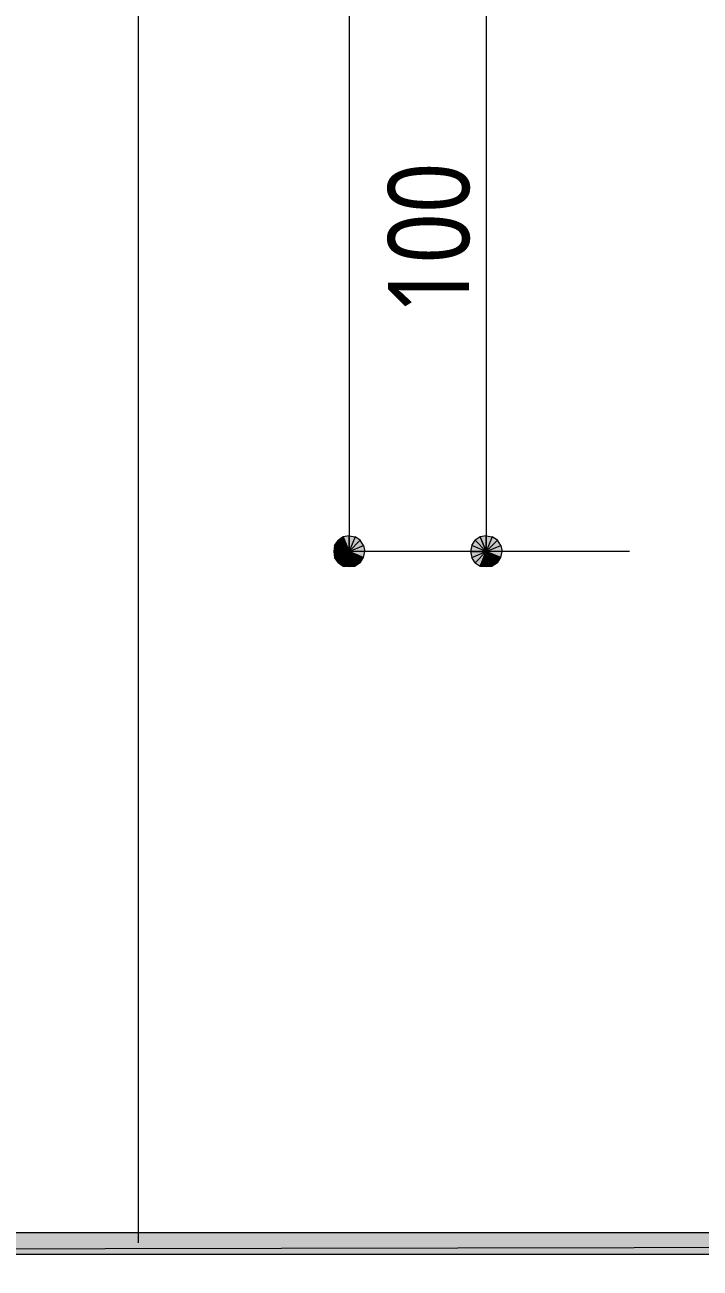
# Model space of a CAD drawing. Header units: millimetres. Extents: x 0 to 420, y 0 to 297.
# Drawn here: x 114.54 to 136.21, y 45.18 to 85.11 of the extents above; entities that cross this region are included whole.
import ezdxf
from ezdxf.enums import TextEntityAlignment as Align

# ---------------------------------------------------------------- set-up
doc = ezdxf.new("R2010")
doc.units = ezdxf.units.MM
doc.styles.add('kst32b', font='NotoSansJP-Variable.ttf')

msp = doc.modelspace()

# ---------------------------------------------------------------- hatches: boundary and pattern name
h = msp.add_hatch(color=7)
h.paths.add_polyline_path([(125.307, 68.559), (125.137, 68.665), (124.947, 68.199), (125.307, 68.559)])
h.paths.add_polyline_path([(125.137, 68.665), (124.947, 68.199), (124.947, 68.707), (125.137, 68.665)])
h.paths.add_polyline_path([(124.947, 68.199), (124.947, 68.707), (124.756, 68.665), (124.947, 68.199)])
h = msp.add_hatch(color=7)
h.paths.add_polyline_path([(129.709, 68.559), (129.54, 68.665), (129.35, 68.199), (129.709, 68.559)])
h.paths.add_polyline_path([(129.54, 68.665), (129.35, 68.199), (129.35, 68.707), (129.54, 68.665)])
h.paths.add_polyline_path([(129.35, 68.199), (129.35, 68.707), (129.159, 68.665), (129.35, 68.199)])
h = msp.add_hatch(color=7)
h.paths.add_polyline_path([(124.756, 68.665), (124.608, 68.559), (124.947, 68.199), (124.756, 68.665)])
h.paths.add_polyline_path([(124.608, 68.559), (124.947, 68.199), (124.481, 68.389), (124.608, 68.559)])
h.paths.add_polyline_path([(124.947, 68.199), (124.481, 68.389), (124.46, 68.199), (124.947, 68.199)])
h = msp.add_hatch(color=7)
h.paths.add_polyline_path([(125.412, 68.009), (125.455, 68.199), (124.947, 68.199), (125.412, 68.009)])
h.paths.add_polyline_path([(125.455, 68.199), (124.947, 68.199), (125.412, 68.389), (125.455, 68.199)])
h.paths.add_polyline_path([(124.947, 68.199), (125.412, 68.389), (125.307, 68.559), (124.947, 68.199)])
h = msp.add_hatch(color=7)
h.paths.add_polyline_path([(129.159, 68.665), (128.99, 68.559), (129.35, 68.199), (129.159, 68.665)])
h.paths.add_polyline_path([(128.99, 68.559), (129.35, 68.199), (128.884, 68.389), (128.99, 68.559)])
h.paths.add_polyline_path([(129.35, 68.199), (128.884, 68.389), (128.842, 68.199), (129.35, 68.199)])
h = msp.add_hatch(color=7)
h.paths.add_polyline_path([(129.815, 68.009), (129.858, 68.199), (129.35, 68.199), (129.815, 68.009)])
h.paths.add_polyline_path([(129.858, 68.199), (129.35, 68.199), (129.815, 68.389), (129.858, 68.199)])
h.paths.add_polyline_path([(129.35, 68.199), (129.815, 68.389), (129.709, 68.559), (129.35, 68.199)])
h = msp.add_hatch(color=7)
h.paths.add_polyline_path([(124.46, 68.199), (124.481, 68.009), (124.947, 68.199), (124.46, 68.199)])
h.paths.add_polyline_path([(124.481, 68.009), (124.947, 68.199), (124.608, 67.839), (124.481, 68.009)])
h.paths.add_polyline_path([(124.947, 68.199), (124.608, 67.839), (124.756, 67.733), (124.947, 68.199)])
for points in [[(124.756, 67.733), (124.947, 67.712), (124.947, 68.199), (124.756, 67.733)], [(129.159, 67.733), (129.35, 67.712), (129.35, 68.199), (129.159, 67.733)]]:
    msp.add_hatch(color=7).paths.add_polyline_path(points)
h = msp.add_hatch(color=7)
h.paths.add_polyline_path([(124.947, 67.712), (125.137, 67.733), (124.947, 68.199), (124.947, 67.712)])
h.paths.add_polyline_path([(125.137, 67.733), (124.947, 68.199), (125.307, 67.839), (125.137, 67.733)])
h.paths.add_polyline_path([(124.947, 68.199), (125.307, 67.839), (125.412, 68.009), (124.947, 68.199)])
h = msp.add_hatch(color=7)
h.paths.add_polyline_path([(128.842, 68.199), (128.884, 68.009), (129.35, 68.199), (128.842, 68.199)])
h.paths.add_polyline_path([(128.884, 68.009), (129.35, 68.199), (128.99, 67.839), (128.884, 68.009)])
h.paths.add_polyline_path([(129.35, 68.199), (128.99, 67.839), (129.159, 67.733), (129.35, 68.199)])
h = msp.add_hatch(color=7)
h.paths.add_polyline_path([(129.35, 67.712), (129.54, 67.733), (129.35, 68.199), (129.35, 67.712)])
h.paths.add_polyline_path([(129.54, 67.733), (129.35, 68.199), (129.709, 67.839), (129.54, 67.733)])
h.paths.add_polyline_path([(129.35, 68.199), (129.709, 67.839), (129.815, 68.009), (129.35, 68.199)])
h = msp.add_hatch(color=7)
h.paths.add_polyline_path([(393.827, 11.345), (394.525, 10.647), (393.827, 45.635), (393.827, 11.345)])
h.paths.add_polyline_path([(394.525, 10.647), (393.827, 45.635), (394.525, 46.334), (394.525, 10.647)])
h.paths.add_polyline_path([(393.827, 45.635), (394.525, 46.334), (26.522, 45.635), (393.827, 45.635)])
h.paths.add_polyline_path([(394.525, 46.334), (26.522, 45.635), (25.823, 46.334), (394.525, 46.334)])
h.paths.add_polyline_path([(26.522, 45.635), (25.823, 46.334), (26.522, 11.345), (26.522, 45.635)])
h.paths.add_polyline_path([(25.823, 46.334), (26.522, 11.345), (25.823, 10.647), (25.823, 46.334)])
h.paths.add_polyline_path([(26.522, 11.345), (25.823, 10.647), (393.827, 11.345), (26.522, 11.345)])
h.paths.add_polyline_path([(25.823, 10.647), (393.827, 11.345), (394.525, 10.647), (25.823, 10.647)])

# ---------------------------------------------------------------- linework, layer by layer
at = {"lineweight": 13}
for points in [[(118.174, 285.983), (118.174, 45.995)], [(129.35, 122.195), (129.35, 108.204), (129.35, 88.202), (129.35, 68.199)], [(124.947, 121.2), (124.947, 68.199)], [(133.943, 68.199), (124.947, 68.199)]]:
    msp.add_lwpolyline(points, dxfattribs=at)
at = {"lineweight": 0}
for points in [[(124.947, 68.199), (124.947, 68.707), (124.756, 68.665)], [(125.137, 68.665), (124.947, 68.199), (124.947, 68.707)], [(129.35, 68.199), (129.35, 68.707), (129.159, 68.665)], [(129.54, 68.665), (129.35, 68.199), (129.35, 68.707)], [(124.947, 68.199), (124.481, 68.389), (124.46, 68.199)], [(124.608, 68.559), (124.947, 68.199), (124.481, 68.389)], [(124.756, 68.665), (124.608, 68.559), (124.947, 68.199)], [(125.307, 68.559), (125.137, 68.665), (124.947, 68.199)], [(124.947, 68.199), (125.412, 68.389), (125.307, 68.559)], [(125.455, 68.199), (124.947, 68.199), (125.412, 68.389)], [(129.35, 68.199), (128.884, 68.389), (128.842, 68.199)], [(128.99, 68.559), (129.35, 68.199), (128.884, 68.389)], [(129.159, 68.665), (128.99, 68.559), (129.35, 68.199)], [(129.709, 68.559), (129.54, 68.665), (129.35, 68.199)], [(129.35, 68.199), (129.815, 68.389), (129.709, 68.559)], [(129.858, 68.199), (129.35, 68.199), (129.815, 68.389)], [(124.46, 68.199), (124.481, 68.009), (124.947, 68.199)], [(124.481, 68.009), (124.947, 68.199), (124.608, 67.839)], [(124.947, 68.199), (124.608, 67.839), (124.756, 67.733)], [(124.756, 67.733), (124.947, 67.712), (124.947, 68.199)], [(124.947, 67.712), (125.137, 67.733), (124.947, 68.199)], [(125.137, 67.733), (124.947, 68.199), (125.307, 67.839)], [(124.947, 68.199), (125.307, 67.839), (125.412, 68.009)], [(125.412, 68.009), (125.455, 68.199), (124.947, 68.199)], [(128.842, 68.199), (128.884, 68.009), (129.35, 68.199)], [(128.884, 68.009), (129.35, 68.199), (128.99, 67.839)], [(129.35, 68.199), (128.99, 67.839), (129.159, 67.733)], [(129.159, 67.733), (129.35, 67.712), (129.35, 68.199)], [(129.35, 67.712), (129.54, 67.733), (129.35, 68.199)], [(129.54, 67.733), (129.35, 68.199), (129.709, 67.839)], [(129.35, 68.199), (129.709, 67.839), (129.815, 68.009)], [(129.815, 68.009), (129.858, 68.199), (129.35, 68.199)], [(394.525, 46.334), (26.522, 45.635), (25.823, 46.334)], [(393.827, 45.635), (394.525, 46.334), (26.522, 45.635)]]:
    msp.add_lwpolyline(points, close=True, dxfattribs=at)

# ---------------------------------------------------------------- texts
at = {"style": 'kst32b'}
msp.add_text('100', height=2.5989, dxfattribs=at).set_placement((128.799, 75.819), (128.799, 80.692), align=Align.FIT)

doc.saveas('drawing.dxf')
